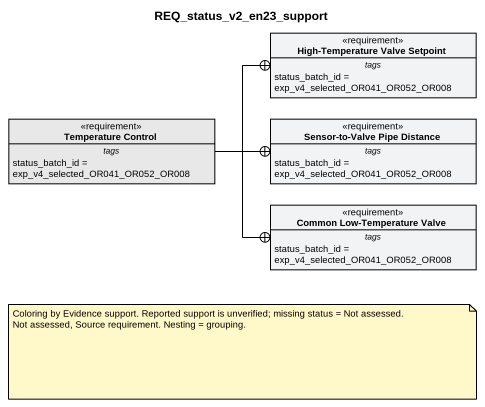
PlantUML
@startuml
title REQ_status_v2_en23_support
hide circle
hide empty members
class "High-Temperature Valve Setpoint" as High_Temperature_Valve <<requirement>> #F1F3F5 {
  -- tags --
  status_batch_id = exp_v4_selected_OR041_OR052_OR008
}
class "Temperature Control" as Temperature_Control <<requirement>> #E8E8E8 {
  -- tags --
  status_batch_id = exp_v4_selected_OR041_OR052_OR008
}
class "Sensor-to-Valve Pipe Distance" as Sensor_to_Valve_Pipe <<requirement>> #F1F3F5 {
  -- tags --
  status_batch_id = exp_v4_selected_OR041_OR052_OR008
}
class "Common Low-Temperature Valve" as Common_Low_Temperature_Valve <<requirement>> #F1F3F5 {
  -- tags --
  status_batch_id = exp_v4_selected_OR041_OR052_OR008
}
Temperature_Control -right-+ High_Temperature_Valve
Temperature_Control -right-+ Sensor_to_Valve_Pipe
Temperature_Control -right-+ Common_Low_Temperature_Valve
note as N1
  Coloring by Evidence support. Reported support is unverified; missing status = Not assessed.
  Not assessed, Source requirement. Nesting = grouping.
end note
@enduml
